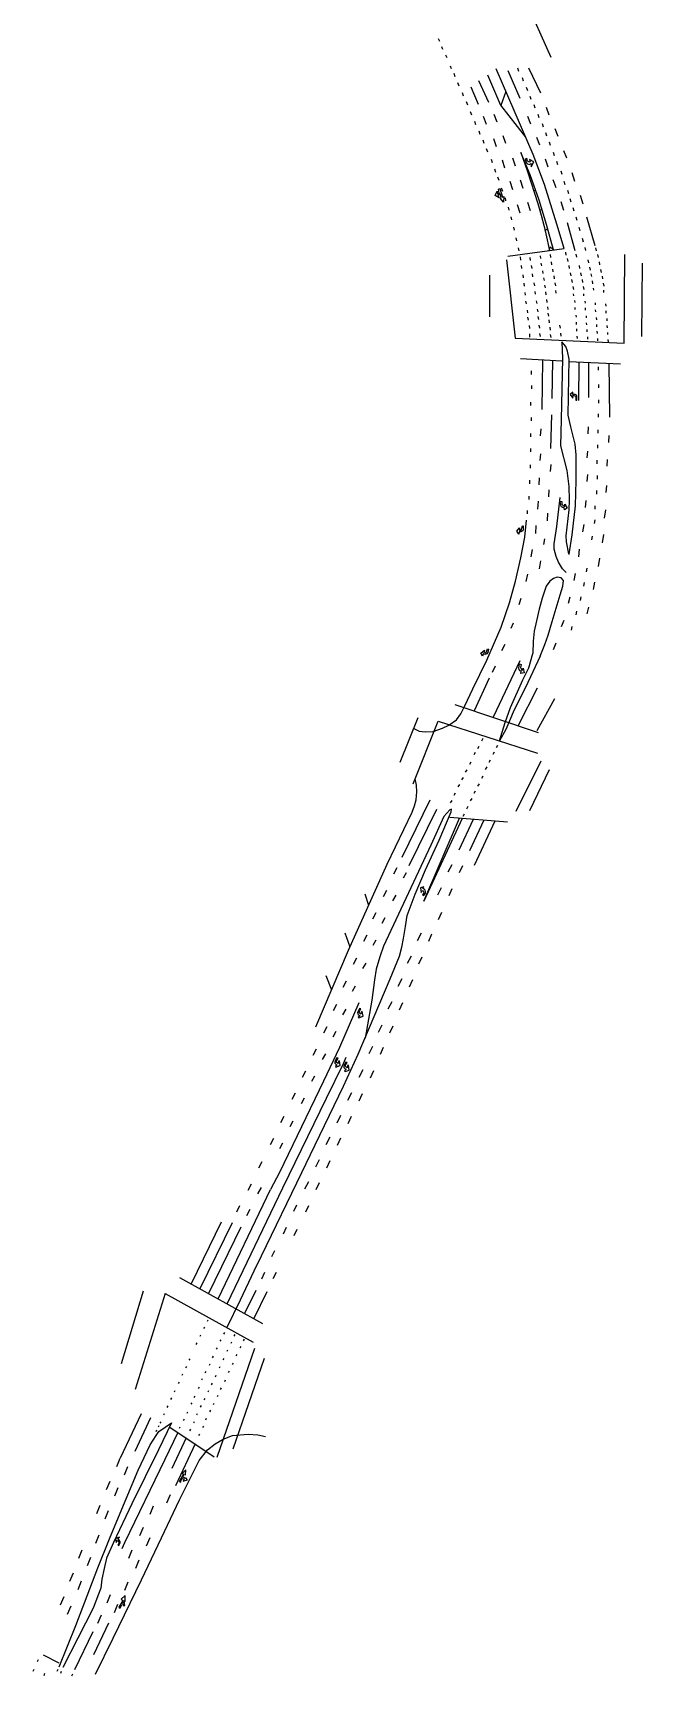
# Model space of a CAD drawing. Extents: x 6448775 to 6456929, y 1869110 to 1876805.
# Drawn here: x 6451916 to 6452513, y 1872874 to 1874486 of the extents above; entities that cross this region are included whole.
import ezdxf

# ---------------------------------------------------------------- set-up
doc = ezdxf.new("R2010")
doc.units = 0
doc.header["$LTSCALE"] = 100
doc.header["$MEASUREMENT"] = 0
doc.layers.add('UrbanGeometry', color=1, linetype='Continuous', lineweight=25)

msp = doc.modelspace()

# ---------------------------------------------------------------- linework, layer by layer
at = {"layer": 'UrbanGeometry'}
for points in [[(6452424.2, 1874462.2), (6452398.9, 1874518.8)], [(6452313.4, 1874481), (6452314.5, 1874478.4)], [(6452316.7, 1874473.1), (6452317.7, 1874470.5)], [(6452320.7, 1874464.8), (6452321.7, 1874462.2)], [(6452325.1, 1874454.2), (6452326.2, 1874451.5)], [(6452329.9, 1874443.4), (6452328.9, 1874446.6)], [(6452361.7, 1874445.3), (6452374.5, 1874415.6), (6452398.9, 1874384.3)], [(6452436.9, 1874275), (6452429.8, 1874298.9), (6452417.5, 1874337.7), (6452406.4, 1874367.1), (6452370.1, 1874451.2)], [(6452381.5, 1874449.5), (6452393.5, 1874422.5)], [(6452392.4, 1874448.5), (6452391.4, 1874451.7)], [(6452401.8, 1874452.2), (6452413.6, 1874427.6)], [(6452333.8, 1874434.3), (6452332.7, 1874437.5)], [(6452338.1, 1874424.5), (6452337.1, 1874427.8)], [(6452345.4, 1874433.6), (6452352.6, 1874416.6)], [(6452353, 1874439.7), (6452362.8, 1874418.4)], [(6452379.7, 1874428.9), (6452374.9, 1874415.2)], [(6452396.9, 1874439), (6452395.9, 1874442.3)], [(6452401.1, 1874429.6), (6452400, 1874432.9)], [(6452342.3, 1874415.4), (6452341.2, 1874418.7)], [(6452404.6, 1874421), (6452403.6, 1874424.2)], [(6452408.3, 1874412.7), (6452407.3, 1874415.9)], [(6452422.2, 1874405.6), (6452419.5, 1874413.2)], [(6452346.3, 1874405.7), (6452345.2, 1874409)], [(6452350.3, 1874396.2), (6452349.3, 1874399.4)], [(6452360.7, 1874396.7), (6452357.9, 1874404.3)], [(6452371.2, 1874398.9), (6452368.4, 1874406.4)], [(6452404.2, 1874397), (6452401.4, 1874404.6)], [(6452412.3, 1874403.1), (6452411.3, 1874406.4)], [(6452416.5, 1874394), (6452415.5, 1874397.3)], [(6452354.6, 1874386.8), (6452353.6, 1874390)], [(6452358.5, 1874378), (6452357.4, 1874381.2)], [(6452370.5, 1874374.8), (6452367.8, 1874382.4)], [(6452379.8, 1874377.9), (6452377, 1874385.4)], [(6452413, 1874376.2), (6452410.2, 1874383.7)], [(6452419.9, 1874385.2), (6452418.9, 1874388.5)], [(6452423.6, 1874376), (6452422.6, 1874379.2)], [(6452430.9, 1874384.8), (6452428.1, 1874392.4)], [(6452361.9, 1874369.5), (6452360.8, 1874372.7)], [(6452389.1, 1874355.6), (6452386.5, 1874363.7)], [(6452426.5, 1874273.6), (6452419.5, 1874298.6), (6452412.2, 1874322.3), (6452403.5, 1874347.1), (6452394.4, 1874369.1), (6452400.7, 1874351.4), (6452407.9, 1874329.3), (6452411, 1874319.1), (6452414.2, 1874307.6), (6452417.3, 1874296.5), (6452418.8, 1874289.2), (6452422.5, 1874273)], [(6452427.3, 1874365.9), (6452426.3, 1874369.2)], [(6452439.5, 1874363.4), (6452436.6, 1874370.8)], [(6452366.7, 1874358.9), (6452365.7, 1874362.1)], [(6452370, 1874349.6), (6452368.9, 1874352.9)], [(6452378.8, 1874353.6), (6452376.3, 1874361.6)], [(6452421.3, 1874354.6), (6452418.5, 1874362.5)], [(6452430.8, 1874357), (6452429.8, 1874360.2)], [(6452434.8, 1874347.4), (6452433.8, 1874350.7)], [(6452444.5, 1874349.5), (6452447.1, 1874341.1)], [(6452373, 1874341.6), (6452372, 1874344.9)], [(6452376.6, 1874330.8), (6452375.6, 1874334.1)], [(6452386.4, 1874332.6), (6452383.8, 1874340.6)], [(6452396.8, 1874333.9), (6452394.2, 1874342)], [(6452407.1, 1874331.8), (6452408.7, 1874332.2)], [(6452429.1, 1874334.4), (6452426.1, 1874342.3)], [(6452438, 1874337.5), (6452437, 1874340.8)], [(6452441.4, 1874328.5), (6452440.4, 1874331.7)], [(6452379, 1874324.8), (6452379.5, 1874321.7)], [(6452381.9, 1874315.5), (6452382.5, 1874312.4)], [(6452393.6, 1874309.7), (6452391, 1874317.7)], [(6452403.8, 1874311.9), (6452401.3, 1874319.9)], [(6452433.6, 1874320.9), (6452436.1, 1874312.6)], [(6452443.8, 1874320.4), (6452442.8, 1874323.7)], [(6452446.8, 1874311.5), (6452445.7, 1874314.8)], [(6452452.4, 1874327.1), (6452455, 1874318.7)], [(6452384.6, 1874306), (6452385.1, 1874302.9)], [(6452412.8, 1874312.5), (6452415, 1874313.3)], [(6452439.7, 1874300.4), (6452447.4, 1874273.1)], [(6452449.7, 1874302.3), (6452448.6, 1874305.6)], [(6452458.6, 1874305.9), (6452466.9, 1874278)], [(6452387.2, 1874295.9), (6452387.7, 1874292.8)], [(6452389.5, 1874285.4), (6452390.1, 1874282.4)], [(6452418.2, 1874292.2), (6452418.8, 1874293.9), (6452421.1, 1874292.8)], [(6452452.7, 1874292.2), (6452451.7, 1874295.5)], [(6452455.8, 1874281.3), (6452454.8, 1874284.7)], [(6452380.5, 1874263.8), (6452388.7, 1874187), (6452495.7, 1874182.2), (6452496.3, 1874268.9)], [(6452381.8, 1874267.5), (6452436.9, 1874275)], [(6452391.7, 1874275.7), (6452392.3, 1874272.6)], [(6452393.6, 1874266.6), (6452394.1, 1874263.5)], [(6452403.1, 1874266.1), (6452403.6, 1874263.3)], [(6452413.2, 1874267.8), (6452413.7, 1874265)], [(6452422, 1874273), (6452423.2, 1874276.5), (6452426.3, 1874273.5)], [(6452423, 1874269), (6452423.5, 1874266.2)], [(6452438.1, 1874271.2), (6452438.6, 1874268.4)], [(6452448.4, 1874269.3), (6452448.9, 1874266.5)], [(6452457.2, 1874275.8), (6452457.7, 1874273)], [(6452467.7, 1874275.6), (6452468.2, 1874272.8)], [(6452469.6, 1874269), (6452470.1, 1874266.2)], [(6452394.7, 1874258.1), (6452395.2, 1874255.3)], [(6452404.6, 1874258.2), (6452405.1, 1874255.4)], [(6452405.4, 1874250), (6452405.9, 1874247.2)], [(6452414, 1874260.7), (6452414.5, 1874257.9)], [(6452415.5, 1874253.1), (6452416, 1874250.3)], [(6452424.1, 1874261.8), (6452424.6, 1874259)], [(6452425.4, 1874254.7), (6452425.9, 1874251.9)], [(6452439.8, 1874265.1), (6452440.3, 1874262.3)], [(6452441.4, 1874258.2), (6452441.9, 1874255.4)], [(6452442.9, 1874250.9), (6452443.4, 1874248.1)], [(6452451.5, 1874258.2), (6452452, 1874255.4)], [(6452453, 1874250.9), (6452453.5, 1874248.1)], [(6452460.2, 1874263.8), (6452460.7, 1874261)], [(6452461.7, 1874256.5), (6452462.2, 1874253.7)], [(6452463.1, 1874250.1), (6452463.6, 1874247.3)], [(6452471.1, 1874261.7), (6452471.6, 1874258.9)], [(6452472.6, 1874254.3), (6452473.1, 1874251.5)], [(6452513.3, 1874260.5), (6452512.7, 1874188.7)], [(6452363.8, 1874248.9), (6452363.7, 1874207.8)], [(6452396.2, 1874249.1), (6452396.7, 1874246.3)], [(6452397.3, 1874240.9), (6452397.8, 1874238.1)], [(6452407.2, 1874241.1), (6452407.7, 1874238.3)], [(6452416.6, 1874246.3), (6452417.1, 1874243.5)], [(6452417.6, 1874239), (6452418.1, 1874236.2)], [(6452426.6, 1874248.1), (6452427.1, 1874245.3)], [(6452427.8, 1874241.2), (6452428.3, 1874238.4)], [(6452428.3, 1874233.8), (6452428.8, 1874231)], [(6452444.2, 1874244.5), (6452444.7, 1874241.7)], [(6452445.4, 1874237.5), (6452445.9, 1874234.7)], [(6452454.4, 1874244.5), (6452454.9, 1874241.7)], [(6452455.6, 1874237.5), (6452456, 1874234.7)], [(6452464.3, 1874243.1), (6452464.8, 1874240.3)], [(6452465.8, 1874234), (6452465.6, 1874236.1)], [(6452474, 1874247.9), (6452474.5, 1874245.1)], [(6452475.2, 1874240.9), (6452475.6, 1874238.1)], [(6452475.9, 1874231.8), (6452475.7, 1874234)], [(6452398.2, 1874231.8), (6452398.7, 1874229)], [(6452399, 1874223.4), (6452399.5, 1874220.6)], [(6452408.1, 1874232.8), (6452408.6, 1874230)], [(6452409.5, 1874223.7), (6452410, 1874220.9)], [(6452418.5, 1874232.4), (6452419, 1874229.6)], [(6452419.4, 1874224.9), (6452419.9, 1874222.1)], [(6452420.4, 1874217.8), (6452420.9, 1874215)], [(6452446.2, 1874228.4), (6452446, 1874230.6)], [(6452447.6, 1874221.8), (6452447.4, 1874224)], [(6452456.3, 1874228.4), (6452456.1, 1874230.6)], [(6452457.7, 1874221.2), (6452457.5, 1874223.4)], [(6452467.6, 1874219.5), (6452467.5, 1874221.7)], [(6452477.9, 1874218.4), (6452477.7, 1874220.6)], [(6452400.5, 1874214.5), (6452401, 1874211.7)], [(6452401, 1874207.5), (6452401.5, 1874204.7)], [(6452410.4, 1874215.5), (6452410.9, 1874212.7)], [(6452411.2, 1874208.1), (6452411.7, 1874205.3)], [(6452421, 1874211.5), (6452421.5, 1874208.7)], [(6452421.8, 1874204.8), (6452422.3, 1874202)], [(6452447.7, 1874215), (6452447.6, 1874217.2)], [(6452448.8, 1874207.4), (6452448.7, 1874209.6)], [(6452449, 1874200.5), (6452448.8, 1874202.7)], [(6452457.8, 1874214.4), (6452457.7, 1874216.6)], [(6452458.9, 1874206.8), (6452458.8, 1874208.9)], [(6452459.1, 1874199.9), (6452458.9, 1874202.1)], [(6452467.8, 1874212.7), (6452467.6, 1874214.8)], [(6452468.9, 1874205.1), (6452468.7, 1874207.2)], [(6452478.1, 1874211.6), (6452477.9, 1874213.8)], [(6452479.1, 1874204), (6452479, 1874206.1)], [(6452402.4, 1874199.4), (6452402.9, 1874196.6)], [(6452403.1, 1874187.9), (6452403.1, 1874191.3)], [(6452412.1, 1874199.6), (6452412.6, 1874196.8)], [(6452412.8, 1874191.5), (6452413.3, 1874188.7)], [(6452422.7, 1874197.6), (6452423.2, 1874194.8)], [(6452423.2, 1874190.4), (6452423.7, 1874187.6)], [(6452432.3, 1874199.6), (6452432.8, 1874196.8)], [(6452433.2, 1874191.8), (6452433.7, 1874189)], [(6452449.4, 1874193.9), (6452449.3, 1874196)], [(6452449.9, 1874186.7), (6452449.7, 1874188.9)], [(6452459.5, 1874193.2), (6452459.4, 1874195.4)], [(6452460, 1874186.1), (6452459.9, 1874188.3)], [(6452469, 1874198.2), (6452468.9, 1874200.4)], [(6452469.5, 1874191.5), (6452469.3, 1874193.7)], [(6452470, 1874184.4), (6452469.8, 1874186.6)], [(6452479.3, 1874197.1), (6452479.1, 1874199.3)], [(6452479.8, 1874190.4), (6452479.6, 1874192.6)], [(6452480.2, 1874183.3), (6452480.1, 1874185.5)], [(6452434.7, 1874164.5), (6452394.2, 1874166.6)], [(6452405, 1874151.4), (6452405, 1874154.8)], [(6452415.6, 1874165.5), (6452414.9, 1874117.1)], [(6452425.3, 1874165), (6452424.8, 1874127.8)], [(6452492.2, 1874161.6), (6452441.6, 1874163.7)], [(6452451.1, 1874163.3), (6452450.8, 1874125.7)], [(6452460.7, 1874162.9), (6452460.7, 1874128.8)], [(6452470.5, 1874155.4), (6452470.5, 1874158.8)], [(6452480.8, 1874162.1), (6452481.2, 1874109.3)], [(6452405.2, 1874137.1), (6452405.2, 1874140.4)], [(6452470.9, 1874138.1), (6452470.9, 1874141.5)], [(6452404.3, 1874120.9), (6452404.3, 1874124.2)], [(6452470.9, 1874123.2), (6452470.9, 1874126.6)], [(6452404.8, 1874105.8), (6452404.8, 1874109.1)], [(6452423.7, 1874078.8), (6452424.8, 1874111.7)], [(6452470.5, 1874109.4), (6452470.5, 1874112.7)], [(6452404.1, 1874090), (6452404.1, 1874093.4)], [(6452413.7, 1874091.1), (6452414.2, 1874097.9)], [(6452460.4, 1874093.2), (6452460.8, 1874100)], [(6452470.3, 1874093.7), (6452470.3, 1874097.1)], [(6452480.7, 1874084.6), (6452481.1, 1874091.4)], [(6452404.3, 1874075.3), (6452404.3, 1874078.6)], [(6452413.5, 1874066.9), (6452413.9, 1874073.6)], [(6452459.4, 1874069.4), (6452459.9, 1874076.2)], [(6452469.8, 1874079), (6452469.8, 1874082.4)], [(6452403.7, 1874059.5), (6452403.7, 1874062.8)], [(6452423.5, 1874056.1), (6452424, 1874062.9)], [(6452469.2, 1874063.7), (6452469.2, 1874067.1)], [(6452479, 1874061.3), (6452479.5, 1874068)], [(6452403.3, 1874044.1), (6452403.3, 1874047.5)], [(6452412.3, 1874043.1), (6452412.8, 1874049.9)], [(6452459.4, 1874046.4), (6452459.9, 1874053.1)], [(6452469.4, 1874048.7), (6452469.4, 1874052.1)], [(6452478.1, 1874035.6), (6452478.6, 1874042.4)], [(6452402.5, 1874028.7), (6452402.5, 1874032.1)], [(6452411.1, 1874019.3), (6452411.6, 1874027)], [(6452421.9, 1874031.4), (6452422.3, 1874038.2)], [(6452438.9, 1873957), (6452435.2, 1873960.8), (6452431.2, 1873967.3), (6452428.9, 1873972.7), (6452427.2, 1873979.9), (6452427.2, 1873985.2), (6452429.8, 1874002.3), (6452432.8, 1874030.5)], [(6452457.8, 1874020.9), (6452458.3, 1874027.7)], [(6452468.8, 1874034), (6452468.8, 1874037.4)], [(6452289.5, 1873804), (6452294.7, 1873801.4), (6452300.7, 1873800.6), (6452308.5, 1873801.1), (6452317.6, 1873804.2), (6452323.9, 1873807.4), (6452331.2, 1873812.6), (6452335.6, 1873818.3), (6452339.5, 1873826.1), (6452347.3, 1873842.8), (6452360.9, 1873870.9), (6452375.2, 1873903.5), (6452383.3, 1873927.2), (6452389, 1873948.4), (6452394.5, 1873971.6), (6452398.2, 1873991.7), (6452400, 1874008.3)], [(6452400.8, 1874014.6), (6452400.8, 1874018)], [(6452420.5, 1874015.3), (6452420.2, 1874007.7)], [(6452466.7, 1874005), (6452467.3, 1874008.6)], [(6452467.3, 1874019.1), (6452467.3, 1874022.4)], [(6452476.5, 1874010.3), (6452477.6, 1874018.5)], [(6452409, 1873995.3), (6452409.5, 1874003.2)], [(6452455.2, 1873996.9), (6452456.4, 1874004.2)], [(6452464.1, 1873989.2), (6452464.8, 1873992.8)], [(6452474.6, 1873986.3), (6452475.8, 1873994.4)], [(6452404.6, 1873972.5), (6452405.8, 1873979.7)], [(6452417, 1873984.4), (6452417.9, 1873990.2)], [(6452451.3, 1873972.3), (6452452, 1873980)], [(6452412.8, 1873960.6), (6452413.9, 1873968.6)], [(6452458.9, 1873957.7), (6452459.5, 1873961.2)], [(6452470.6, 1873963), (6452471.8, 1873971.1)], [(6452399.5, 1873948.3), (6452401.3, 1873955.5)], [(6452413.3, 1873874.8), (6452417.8, 1873886.5), (6452421.2, 1873895.5), (6452425.1, 1873909), (6452433, 1873935.2), (6452435.4, 1873943.5), (6452436.2, 1873949.1), (6452433.9, 1873951.7), (6452430, 1873952.6), (6452426.4, 1873951.3), (6452422.7, 1873948.5), (6452419.3, 1873943.5), (6452415.2, 1873931.8), (6452412.4, 1873921), (6452409.8, 1873909.7), (6452407.3, 1873899.4), (6452406.6, 1873889.7), (6452406, 1873877.7)], [(6452446.8, 1873949.2), (6452448, 1873956)], [(6452456.1, 1873943.8), (6452456.8, 1873947.3)], [(6452465.7, 1873940.3), (6452466.9, 1873947.6)], [(6452392.7, 1873925.7), (6452394.8, 1873932)], [(6452441.2, 1873926.8), (6452442.9, 1873933.1)], [(6452452.8, 1873929.7), (6452453.4, 1873933.2)], [(6452448.5, 1873915.6), (6452449.2, 1873919.1)], [(6452459.4, 1873916.6), (6452461.1, 1873922.9)], [(6452385, 1873902.3), (6452387.3, 1873907.7)], [(6452434.1, 1873904), (6452436.8, 1873910.4)], [(6452444.1, 1873900.4), (6452444.8, 1873904)], [(6452375.9, 1873880.4), (6452378.9, 1873886.7)], [(6452426.3, 1873881.5), (6452429.1, 1873887.9)], [(6452366.7, 1873859.2), (6452369.5, 1873865.6)], [(6452393.5, 1873870.4), (6452367.2, 1873815)], [(6452413.3, 1873874.8), (6452398.9, 1873844.3), (6452388, 1873822.2), (6452379.6, 1873802.9), (6452373.6, 1873792), (6452378.9, 1873810), (6452384.1, 1873824.6), (6452396.3, 1873851.6), (6452402.1, 1873863.6), (6452406, 1873877.7)], [(6452363.5, 1873853.5), (6452348.5, 1873821.2)], [(6452410.4, 1873843.6), (6452391.7, 1873806.8)], [(6452410.4, 1873801.9), (6452427.6, 1873833.4)], [(6452293.4, 1873814.4), (6452275.8, 1873770.7)], [(6452329.8, 1873827.5), (6452411.3, 1873800.2)], [(6452289, 1873749.7), (6452313.5, 1873811.1), (6452410.7, 1873779.8)], [(6452352.1, 1873784.4), (6452353.4, 1873786.7)], [(6452356, 1873792), (6452357.4, 1873794.4)], [(6452370.4, 1873785.4), (6452371.7, 1873787.8)], [(6452344.4, 1873769), (6452345.8, 1873771.4)], [(6452348.7, 1873778.5), (6452350, 1873780.9)], [(6452359.9, 1873763.9), (6452361.3, 1873766.3)], [(6452363.2, 1873770.9), (6452364.5, 1873773.3)], [(6452367.3, 1873778.7), (6452368.6, 1873781.1)], [(6452414, 1873771.9), (6452389.6, 1873722.6)], [(6452193.3, 1873511.2), (6452225.4, 1873586.5), (6452263.4, 1873671), (6452288, 1873721.8), (6452290.2, 1873728), (6452291.8, 1873733.9), (6452292.5, 1873742), (6452292.1, 1873748.4), (6452290.7, 1873754.6)], [(6452336.7, 1873753.6), (6452338.1, 1873756)], [(6452340.3, 1873761), (6452341.7, 1873763.4)], [(6452356, 1873755.3), (6452357.4, 1873757.7)], [(6452422.2, 1873763.5), (6452402.8, 1873723.2)], [(6452305.1, 1873733.8), (6452277.6, 1873677.4)], [(6452329.2, 1873738.6), (6452330.5, 1873741)], [(6452333.1, 1873746.6), (6452334.5, 1873749)], [(6452345.2, 1873733), (6452346.6, 1873735.4)], [(6452348.7, 1873740.6), (6452350, 1873743)], [(6452352.4, 1873747.3), (6452353.8, 1873749.7)], [(6452235.1, 1873484.4), (6452266.3, 1873558.3), (6452275.4, 1873580.6), (6452277.9, 1873589.3), (6452279.4, 1873598), (6452281.4, 1873609.6), (6452282.9, 1873620.5), (6452290.9, 1873641.6), (6452301.1, 1873665.4), (6452314.4, 1873694.5), (6452326.1, 1873722.3), (6452326.5, 1873724.7), (6452324.7, 1873724.3), (6452321.8, 1873720.9), (6452319, 1873717.5), (6452306.3, 1873689.5), (6452259.9, 1873590.4), (6452256.1, 1873580.1), (6452252.5, 1873567.8), (6452251, 1873557.4), (6452248.2, 1873537.6), (6452241.8, 1873500.1)], [(6452311.7, 1873724.4), (6452284.6, 1873669.4)], [(6452325.6, 1873731.1), (6452327, 1873733.5)], [(6452337.7, 1873717.9), (6452339.1, 1873720.3)], [(6452341.5, 1873725.3), (6452342.8, 1873727.7)], [(6452337, 1873715.7), (6452299.3, 1873634.7), (6452334.2, 1873715.9)], [(6452381.3, 1873712.2), (6452324.7, 1873716.6)], [(6452347.8, 1873714.8), (6452333.5, 1873684.6)], [(6452358.1, 1873714), (6452344, 1873684)], [(6452368.9, 1873713.2), (6452348.5, 1873669.5)], [(6452323.3, 1873663.3), (6452327.2, 1873670.7)], [(6452334.4, 1873662.7), (6452337.6, 1873669.7)], [(6452272.9, 1873667.2), (6452269.7, 1873661)], [(6452281.9, 1873662.4), (6452278.9, 1873657)], [(6452241.6, 1873641.7), (6452245.2, 1873630.6)], [(6452262.7, 1873645.1), (6452259.5, 1873638.9)], [(6452271.7, 1873640.4), (6452268.7, 1873634.9)], [(6452312.9, 1873640.7), (6452316.7, 1873648.1)], [(6452324, 1873640.1), (6452327.2, 1873647.1)], [(6452252.3, 1873623), (6452249.1, 1873616.8)], [(6452313.6, 1873616.7), (6452316.8, 1873623.8)], [(6452261.2, 1873618.3), (6452258.3, 1873612.8)], [(6452221.9, 1873603.5), (6452226.9, 1873589.9)], [(6452243.4, 1873601.1), (6452240.1, 1873594.9)], [(6452252.3, 1873596.4), (6452249.3, 1873591)], [(6452293, 1873596), (6452296.9, 1873603.5)], [(6452304.1, 1873595.4), (6452307.3, 1873602.4)], [(6452233.3, 1873578.6), (6452230.1, 1873572.4)], [(6452242.3, 1873573.9), (6452239.3, 1873568.4)], [(6452283.3, 1873573.7), (6452287.2, 1873581.1)], [(6452294.4, 1873573.1), (6452297.7, 1873580.1)], [(6452203.3, 1873561.7), (6452208.7, 1873547.5)], [(6452274.2, 1873551.3), (6452278, 1873558.8)], [(6452285.2, 1873550.7), (6452288.5, 1873557.8)], [(6452223.2, 1873556), (6452219.9, 1873549.8)], [(6452232.1, 1873551.3), (6452229.1, 1873545.8)], [(6452235.6, 1873534.7), (6452216.5, 1873491), (6452200.8, 1873458), (6452157.8, 1873368.4), (6452149.1, 1873351.6)], [(6452213.7, 1873533.2), (6452210.5, 1873527)], [(6452222.7, 1873528.5), (6452219.7, 1873523)], [(6452264.5, 1873528.8), (6452268.3, 1873536.2)], [(6452275.6, 1873528.1), (6452278.8, 1873535.2)], [(6452204.3, 1873511.3), (6452201.1, 1873505.1)], [(6452254.8, 1873505.9), (6452258.6, 1873513.4)], [(6452265.9, 1873505.3), (6452269.1, 1873512.4)], [(6452213.2, 1873506.6), (6452210.2, 1873501.2)], [(6452245.6, 1873485), (6452249.4, 1873492.4)], [(6452106.1, 1873216), (6452119.6, 1873243.6), (6452133.1, 1873271.9), (6452140.3, 1873286.7), (6452179.7, 1873368.4), (6452188.1, 1873386.1), (6452220.4, 1873453.2), (6452235.1, 1873484.4)], [(6452161.2, 1873353.2), (6452204, 1873441.4), (6452220.4, 1873475.4), (6452223.2, 1873481.6)], [(6452193.9, 1873489.5), (6452190.6, 1873483.3)], [(6452202.8, 1873484.8), (6452199.8, 1873479.3)], [(6452256.7, 1873484.4), (6452259.9, 1873491.4)], [(6452183.2, 1873467.7), (6452179.9, 1873461.5)], [(6452192.1, 1873462.9), (6452189.1, 1873457.5)], [(6452235.9, 1873462), (6452239.8, 1873469.5)], [(6452247, 1873461.4), (6452250.2, 1873468.5)], [(6452173.2, 1873446.1), (6452169.9, 1873439.9)], [(6452224.8, 1873439.3), (6452228.6, 1873446.8)], [(6452235.9, 1873438.7), (6452239.1, 1873445.8)], [(6452182.1, 1873441.4), (6452179.1, 1873435.9)], [(6452162, 1873423.3), (6452158.8, 1873417.1)], [(6452170.9, 1873418.6), (6452168, 1873413.1)], [(6452214.2, 1873417.1), (6452218, 1873424.5)], [(6452225.2, 1873416.5), (6452228.5, 1873423.5)], [(6452151.8, 1873401.7), (6452148.6, 1873395.5)], [(6452160.8, 1873397), (6452157.8, 1873391.5)], [(6452203.7, 1873395.9), (6452207.5, 1873403.3)], [(6452214.8, 1873395.2), (6452218, 1873402.3)], [(6452193.3, 1873373.8), (6452197.1, 1873381.2)], [(6452204.3, 1873373.1), (6452207.6, 1873380.2)], [(6452140.4, 1873378.9), (6452137.2, 1873372.7)], [(6452097.8, 1873244.3), (6452149.1, 1873351.6)], [(6452106.5, 1873239.5), (6452161.2, 1873353.2)], [(6452130, 1873357), (6452126.7, 1873350.8)], [(6452139.7, 1873353.5), (6452136.4, 1873347.3)], [(6452182.6, 1873352.2), (6452186.5, 1873359.6)], [(6452193.7, 1873351.6), (6452196.9, 1873358.6)], [(6452116.1, 1873329.7), (6452119.1, 1873335.9)], [(6452125.9, 1873326.3), (6452129, 1873332.5)], [(6452171.9, 1873330.3), (6452174.9, 1873336.5)], [(6452183.6, 1873329.7), (6452186.6, 1873335.9)], [(6452100.8, 1873319.8), (6452071.4, 1873259)], [(6452111.3, 1873319.1), (6452079.8, 1873254.3)], [(6452120, 1873314.7), (6452088.3, 1873249.6)], [(6452161.6, 1873308.3), (6452164.6, 1873314.6)], [(6452172.1, 1873306.5), (6452175.1, 1873312.8)], [(6452150.3, 1873285.8), (6452153.4, 1873292)], [(6452140.5, 1873264.2), (6452143.5, 1873270.5)], [(6452151.7, 1873264.4), (6452154.8, 1873270.7)], [(6452024.2, 1873252.1), (6452002.5, 1873180.5)], [(6452059.7, 1873265.4), (6452141.2, 1873220.3)], [(6452134.6, 1873252.6), (6452123.6, 1873230)], [(6452145.3, 1873251.2), (6452132.6, 1873225.1)], [(6452045.7, 1873249.5), (6452016.4, 1873155.6)], [(6452045.7, 1873249.5), (6452131.9, 1873201.8)], [(6452087.1, 1873222.5), (6452087.9, 1873223.9)], [(6452080, 1873207.8), (6452080.8, 1873209.2)], [(6452083.7, 1873215.3), (6452084.5, 1873216.7)], [(6452099.7, 1873202.8), (6452100.6, 1873204.2)], [(6452103.4, 1873209.9), (6452104.3, 1873211.3)], [(6452110.3, 1873200.8), (6452111.1, 1873202.2)], [(6452113.5, 1873207.9), (6452114.3, 1873209.3)], [(6452122.5, 1873203.3), (6452123.4, 1873204.7)], [(6452076.3, 1873199.7), (6452077.1, 1873201.1)], [(6452092.3, 1873186.7), (6452093.2, 1873188.1)], [(6452096, 1873195), (6452096.9, 1873196.4)], [(6452133.3, 1873195.6), (6452096.5, 1873088.6)], [(6452102.7, 1873184.6), (6452103.5, 1873186)], [(6452106.5, 1873193), (6452107.3, 1873194.4)], [(6452112.5, 1873097.3), (6452143, 1873186.2)], [(6452115.4, 1873188.4), (6452116.3, 1873189.8)], [(6452119.3, 1873196.2), (6452120.2, 1873197.6)], [(6452062.3, 1873169.4), (6452063.1, 1873170.8)], [(6452066.1, 1873176.7), (6452066.9, 1873178.1)], [(6452069.4, 1873184.2), (6452070.2, 1873185.6)], [(6452084.9, 1873171.8), (6452085.8, 1873173.2)], [(6452089.1, 1873179.2), (6452089.9, 1873180.6)], [(6452098.9, 1873176.8), (6452099.7, 1873178.2)], [(6452107.8, 1873172.2), (6452108.7, 1873173.6)], [(6452111.7, 1873180), (6452112.6, 1873181.4)], [(6452054.9, 1873153.2), (6452055.7, 1873154.6)], [(6452058.9, 1873161.3), (6452059.8, 1873162.7)], [(6452078.5, 1873156.3), (6452079.3, 1873157.7)], [(6452081.6, 1873164.8), (6452082.4, 1873166.2)], [(6452087.8, 1873153.2), (6452088.7, 1873154.6)], [(6452091.2, 1873160.2), (6452092, 1873161.6)], [(6452095, 1873168), (6452095.8, 1873169.4)], [(6452100.1, 1873155.6), (6452101, 1873157)], [(6452104.1, 1873163.4), (6452104.9, 1873164.8)], [(6452047.8, 1873137.9), (6452048.6, 1873139.3)], [(6452051.4, 1873145.8), (6452052.2, 1873147.2)], [(6452071.2, 1873141.1), (6452072.1, 1873142.5)], [(6452074.3, 1873147.6), (6452075.1, 1873149)], [(6452080.4, 1873138.3), (6452081.3, 1873139.7)], [(6452084.1, 1873145.4), (6452084.9, 1873146.8)], [(6452093, 1873140.8), (6452093.9, 1873142.2)], [(6452096.9, 1873148.6), (6452097.8, 1873150)], [(6451941.9, 1872883.3), (6451958.1, 1872924), (6451969.3, 1872953.1), (6451979.6, 1872980.5), (6451991.3, 1873009.1), (6452001.6, 1873034), (6452019.4, 1873076.4), (6452030.9, 1873101.3), (6452037, 1873110.5), (6452039.6, 1873114.4), (6452051.9, 1873122.8), (6452039.3, 1873096.4), (6452013.1, 1873043.2), (6451995, 1873005.2), (6451988.1, 1872990), (6451985.8, 1872979.7), (6451983.7, 1872969.3), (6451982.6, 1872960.6), (6451980.5, 1872954.6), (6451975.3, 1872941), (6451960.3, 1872911.6), (6451945.4, 1872882.8)], [(6452022.1, 1873131.7), (6452001.8, 1873088.1)], [(6452031.3, 1873127.6), (6452016.1, 1873094.8)], [(6452041, 1873122.5), (6452041.9, 1873123.9)], [(6452044.4, 1873130.5), (6452045.2, 1873131.9)], [(6452063.8, 1873125.2), (6452064.7, 1873126.5)], [(6452067.2, 1873132.3), (6452068, 1873133.7)], [(6452073.7, 1873122.8), (6452074.6, 1873124.2)], [(6452076.7, 1873130.5), (6452077.5, 1873131.9)], [(6452085.6, 1873125.8), (6452086.4, 1873127.2)], [(6452089.5, 1873133.7), (6452090.4, 1873135.1)], [(6451977.4, 1872876.2), (6451994.7, 1872911.6), (6452022.5, 1872968.7), (6452042.2, 1873010.1), (6452059.8, 1873047.3), (6452071.6, 1873070.7), (6452079.2, 1873085.9), (6452087.3, 1873096.4), (6452094.9, 1873102.1), (6452102.5, 1873106.8), (6452111.7, 1873110.2), (6452127.2, 1873111.6), (6452136.6, 1873111), (6452144, 1873109.5)], [(6452058.1, 1873113.4), (6452045.4, 1873086.9), (6452005.8, 1873004.9), (6452003.3, 1872999.3)], [(6452036.9, 1873114.4), (6452037.7, 1873115.8)], [(6452039.1, 1873118.9), (6452039.9, 1873120.3)], [(6452050.3, 1873118.6), (6452093.9, 1873089.5)], [(6452066.5, 1873107.9), (6452052.3, 1873078)], [(6452059.8, 1873117.5), (6452060.6, 1873118.9)], [(6452070, 1873115), (6452070.8, 1873116.4)], [(6452078.9, 1873110.4), (6452079.7, 1873111.7)], [(6452082.8, 1873118.2), (6452083.7, 1873119.6)], [(6452075.1, 1873102.1), (6452055.8, 1873060.9)], [(6451998.4, 1873079.9), (6452001.8, 1873088.1)], [(6452005.9, 1873071.6), (6452009.3, 1873079.8)], [(6451988.4, 1873057.2), (6451991.8, 1873065.4)], [(6451996.3, 1873051), (6451999.7, 1873059.2)], [(6451978.7, 1873033.8), (6451982.1, 1873042)], [(6452031, 1873033.2), (6452034.4, 1873041.4)], [(6452047.4, 1873044.4), (6452050.9, 1873052.6)], [(6451986.8, 1873028.6), (6451990.3, 1873036.8)], [(6451977.7, 1873004.7), (6451981.1, 1873012.9)], [(6452021, 1873012.2), (6452024.4, 1873020.4)], [(6452027.6, 1873002.2), (6452031.1, 1873010.4)], [(6451961.1, 1872990.1), (6451964.5, 1872998.3)], [(6452010.1, 1872989.9), (6452013.5, 1872998.1)], [(6451969.5, 1872982.8), (6451972.9, 1872991)], [(6452016.9, 1872980.3), (6452020.3, 1872988.5)], [(6451952.4, 1872967.3), (6451955.8, 1872975.5)], [(6451960.4, 1872959.4), (6451963.8, 1872967.6)], [(6452006.2, 1872958.5), (6452009.6, 1872966.7)], [(6451943.3, 1872944.3), (6451946.7, 1872952.5)], [(6451988.9, 1872946.2), (6451992.3, 1872954.4)], [(6451996, 1872936.8), (6451999.4, 1872945)], [(6451950.1, 1872935), (6451953.6, 1872943.2)], [(6451979.8, 1872926.1), (6451983.2, 1872934.3)], [(6451957.2, 1872880.7), (6451975.3, 1872917.9)], [(6451975.8, 1872895.4), (6451990.5, 1872926.5)], [(6451916.9, 1872880.6), (6451916.1, 1872878.7)], [(6451921.2, 1872890.3), (6451920.4, 1872888.3)], [(6451926.1, 1872895.3), (6451941.6, 1872887.2)], [(6451940.5, 1872880.6), (6451939.7, 1872878.7)], [(6451927.6, 1872876.7), (6451926.7, 1872874.7)], [(6451943.8, 1872878.8), (6451943, 1872876.9)], [(6451954.9, 1872876.2), (6451954.1, 1872874.3)]]:
    msp.add_lwpolyline(points, dxfattribs=at)
for points in [[(6452398.7, 1874362.4), (6452400, 1874359), (6452401, 1874357.9), (6452402.4, 1874357.4), (6452404.5, 1874358.2), (6452404.4, 1874355.2), (6452407.1, 1874360), (6452403, 1874362.4), (6452403.4, 1874360.1), (6452402.9, 1874359.7), (6452401.6, 1874360.2), (6452401, 1874361), (6452400.3, 1874363.1)], [(6452373.7, 1874333.8), (6452376.3, 1874325.4), (6452377.6, 1874325.8), (6452377.4, 1874320.4), (6452374, 1874324.4), (6452375.1, 1874324.9), (6452374, 1874328.5), (6452371.9, 1874327), (6452373, 1874324.6), (6452369.1, 1874327), (6452371.2, 1874331.2), (6452371.5, 1874328.6), (6452373.3, 1874329.7), (6452372.6, 1874333.3)], [(6452441.9, 1873975), (6452444.7, 1873994.1), (6452448, 1874022.3), (6452448.5, 1874047.3), (6452448.7, 1874072.4), (6452447.6, 1874082.9), (6452443.4, 1874100), (6452440.7, 1874111.3), (6452441.8, 1874166.3), (6452440.1, 1874174.3), (6452438.5, 1874178.9), (6452434.5, 1874183.4), (6452435.1, 1874167.1), (6452434, 1874107.1), (6452433.4, 1874081.4), (6452439.6, 1874057.1), (6452441.5, 1874041.3), (6452441.8, 1874028.4), (6452441.5, 1874018.5), (6452438.5, 1873993.1), (6452438.8, 1873987), (6452441.2, 1873975.4)], [(6452449.4, 1874126), (6452449.3, 1874130.3), (6452448.9, 1874131), (6452448.3, 1874131.5), (6452447.6, 1874131.8), (6452446.5, 1874131.8), (6452445.2, 1874131.8), (6452445.2, 1874134.1), (6452442.7, 1874131.7), (6452445.2, 1874128.1), (6452445.3, 1874130.7), (6452446.3, 1874130.6), (6452447.2, 1874130.4), (6452447.9, 1874129.9), (6452448.2, 1874129.4), (6452448.2, 1874126.1)], [(6452434.5, 1874026.8), (6452434.7, 1874024), (6452436, 1874022.7), (6452437.4, 1874021.8), (6452437.6, 1874024.2), (6452439.9, 1874020.2), (6452437.1, 1874018.5), (6452436.8, 1874020.6), (6452435.6, 1874020.8), (6452434.2, 1874021.5), (6452433.5, 1874022.7), (6452433, 1874026.9)], [(6452395.9, 1874002.7), (6452396.8, 1874002.7), (6452396.8, 1873999.5), (6452396.2, 1873997.8), (6452394.5, 1873996.9), (6452392.7, 1873997.1), (6452392.5, 1873994.7), (6452390.4, 1873997.5), (6452393.2, 1874000.9), (6452393, 1873998.4), (6452394.4, 1873998.4), (6452395.2, 1873999.2), (6452395.5, 1874000.7)], [(6452361.7, 1873882), (6452362.7, 1873881.8), (6452362.1, 1873878.7), (6452361.1, 1873877.1), (6452359.2, 1873876.6), (6452357.6, 1873877.2), (6452356.9, 1873874.8), (6452355.3, 1873877.9), (6452358.8, 1873880.8), (6452358.1, 1873878.4), (6452359.4, 1873878.1), (6452360.4, 1873878.7), (6452361, 1873880.1)], [(6452394.6, 1873866.7), (6452393.9, 1873864), (6452394.6, 1873862.4), (6452395.6, 1873861), (6452396.7, 1873863.3), (6452397.5, 1873858.6), (6452394.3, 1873858), (6452394.7, 1873860.1), (6452393.7, 1873860.7), (6452392.6, 1873861.8), (6452392.3, 1873863.2), (6452393.2, 1873867.3)], [(6452299.3, 1873640.1), (6452300.8, 1873642.5), (6452300.9, 1873644.1), (6452300.5, 1873645.4), (6452299.5, 1873646.4), (6452298, 1873647.2), (6452299.2, 1873648.6), (6452295.9, 1873647.6), (6452296.8, 1873643.1), (6452297.7, 1873645.2), (6452298.5, 1873644.8), (6452299, 1873643.6), (6452299.2, 1873642.5), (6452298.7, 1873641.8), (6452298, 1873641.2)], [(6452235.6, 1873520.1), (6452239.7, 1873521.6), (6452239, 1873526.4), (6452238.2, 1873526.1), (6452237.7, 1873523.8), (6452236.2, 1873524.8), (6452236, 1873525.7), (6452236.6, 1873526.9), (6452237.6, 1873528.8), (6452236.4, 1873529.3), (6452235.5, 1873527.7), (6452234.7, 1873526), (6452234.4, 1873525.2), (6452234.5, 1873524.1), (6452235, 1873523.3), (6452235.9, 1873522.7), (6452236.9, 1873522.2), (6452235.1, 1873520.9)], [(6452213.2, 1873471.6), (6452217.3, 1873473.2), (6452216.6, 1873478), (6452215.8, 1873477.7), (6452215.3, 1873475.3), (6452213.8, 1873476.4), (6452213.6, 1873477.3), (6452214.2, 1873478.5), (6452215.2, 1873480.4), (6452214, 1873480.9), (6452213.1, 1873479.3), (6452212.3, 1873477.6), (6452212, 1873476.8), (6452212.1, 1873475.7), (6452212.6, 1873474.9), (6452213.5, 1873474.3), (6452214.5, 1873473.8), (6452212.7, 1873472.4)], [(6452222.1, 1873467.4), (6452226.1, 1873468.9), (6452225.4, 1873473.7), (6452224.6, 1873473.5), (6452224.1, 1873471.1), (6452222.7, 1873472.1), (6452222.4, 1873473.1), (6452223, 1873474.3), (6452224, 1873476.2), (6452222.8, 1873476.6), (6452221.9, 1873475), (6452221.2, 1873473.4), (6452220.9, 1873472.5), (6452220.9, 1873471.5), (6452221.5, 1873470.7), (6452222.3, 1873470.1), (6452223.3, 1873469.6), (6452221.5, 1873468.2)], [(6452059.5, 1873065.2), (6452061.1, 1873064.5), (6452061.5, 1873066.7), (6452062.8, 1873068), (6452063.9, 1873067.4), (6452064.3, 1873067.1), (6452063.5, 1873065.7), (6452067.5, 1873066.9), (6452066.1, 1873068.7), (6452065.4, 1873068.1), (6452064, 1873069), (6452063.1, 1873069.6), (6452063.3, 1873070.6), (6452064.1, 1873072.2), (6452065.6, 1873071.6), (6452066.1, 1873076.6), (6452062.4, 1873073.1), (6452063.6, 1873072.5)], [(6452000.5, 1873002.3), (6452001.6, 1873005), (6452001.6, 1873005.9), (6452001, 1873007.3), (6451999.5, 1873008.7), (6452001.1, 1873010.7), (6451997.2, 1873009.4), (6451997.7, 1873005.3), (6451999.1, 1873007.5), (6452000.3, 1873005.9), (6452000.3, 1873004.6), (6451999.5, 1873002.6)], [(6452001.7, 1872940.9), (6452002.6, 1872943), (6452003.4, 1872944.2), (6452004.5, 1872944.4), (6452004.9, 1872944.1), (6452004.8, 1872943.2), (6452006.2, 1872943.7), (6452005.5, 1872946.9), (6452004.9, 1872945.8), (6452004, 1872945.8), (6452003.2, 1872945.5), (6452005, 1872948.3), (6452006.4, 1872947.5), (6452006.5, 1872953.2), (6452002.5, 1872949.7), (6452004.2, 1872948.5), (6452000.2, 1872941.8)]]:
    msp.add_lwpolyline(points, close=True, dxfattribs=at)

doc.saveas('drawing.dxf')
